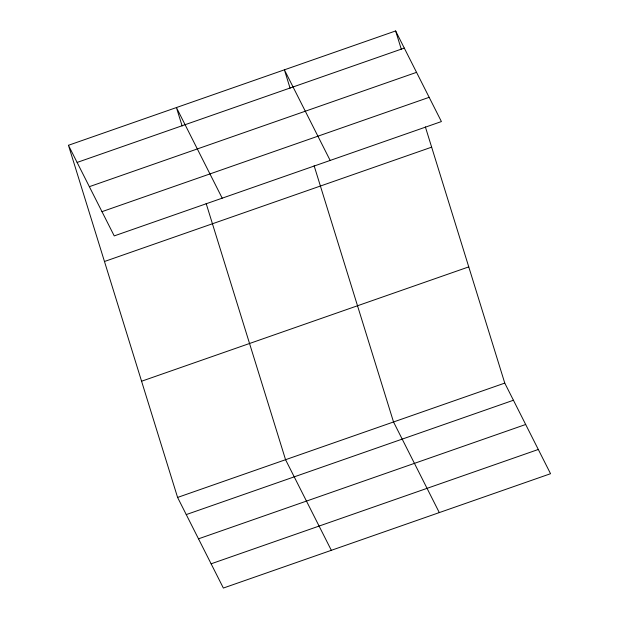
<?xml version="1.0" encoding="UTF-8"?>
<svg xmlns="http://www.w3.org/2000/svg" width="619" height="619" viewBox="0 0 619 619"><rect width="100%" height="100%" fill="white"/><g stroke="black" fill="none" stroke-linecap="round" stroke-linejoin="round"><path stroke-width="0.93" d="M68.454 145.287L395.634 30.95L441.409 121.564L114.229 235.901L68.454 145.287L177.591 497.436L223.366 588.05L550.546 473.713L504.771 383.099L425.361 126.872M77.12 162.433L404.3 48.096M89.36 186.675L416.548 72.346M101.98 211.659L429.16 97.322M104.472 261.497L431.652 147.16M141.573 381.227L468.761 266.89M177.591 497.436L504.771 383.099M186.249 514.582L513.437 400.245M198.498 538.824L525.678 424.487M211.118 563.808L538.298 449.471M330.167 160.437L284.392 69.823L290.11 88.269M439.304 512.586L393.529 421.972L314.119 165.745M222.198 198.173L176.423 107.551L182.141 125.997M331.335 550.322L285.56 459.7L206.15 203.473M395.634 30.95L401.352 49.396"/></g></svg>
